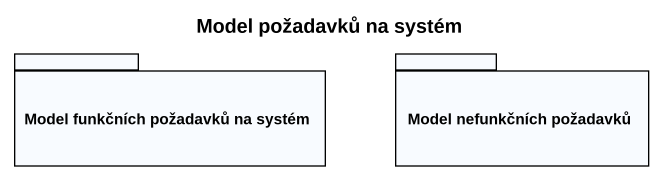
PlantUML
@startuml
title Model požadavků na systém
package "Model funkčních požadavků na systém" as Model_funkčních_požadavků {
}
package "Model nefunkčních požadavků" as Model_nefunkčních_požadavků {
}
@enduml
